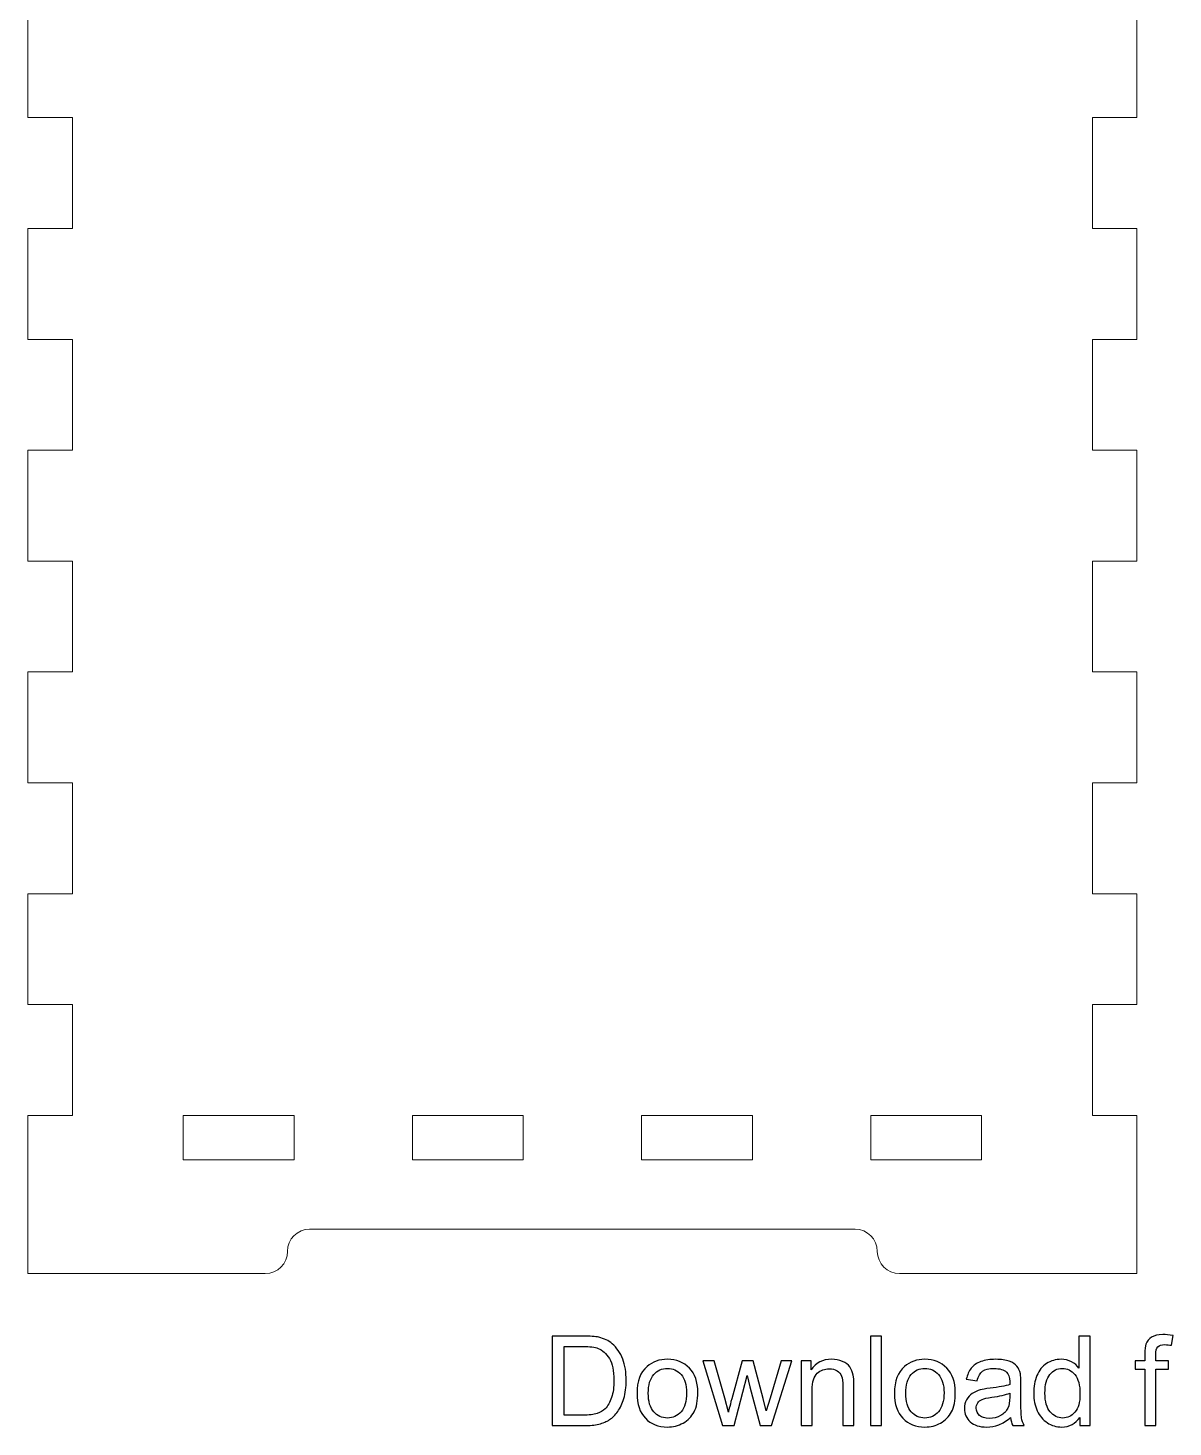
# Model space of a CAD drawing. Header units: millimetres. Extents: x -184 to 140, y -164 to 195.
# Drawn here: x -95.5 to -18.1, y -163.6 to -68.9 of the extents above; entities that cross this region are included whole.
import ezdxf

# ---------------------------------------------------------------- set-up
doc = ezdxf.new("R2010")
doc.units = ezdxf.units.MM
doc.header["$MEASUREMENT"] = 0
doc.layers.add('Layer 1', color=7, linetype='Continuous')

msp = doc.modelspace()

# ---------------------------------------------------------------- linework, layer by layer
at = {"layer": 'Layer 1', "color": 250, "lineweight": 15}
for points, knots in [([(-80.5192, 146.8283), (-80.5192, 146.8283), (-35.5196, 146.8283), (-35.5196, 146.8283), (-35.5196, 146.8283), (-27.2582, 146.8283), (-20.5195, 140.0899), (-20.5195, 131.8286), (-20.5195, 131.8286), (-20.5195, 131.8286), (-20.5195, 0.0249), (-20.5195, 0.0249), (-20.5195, 0.0249), (-20.5195, 0.0249), (-23.5195, 0.0249), (-23.5195, 0.0249), (-23.5195, 0.0249), (-23.5195, 0.0249), (-23.5195, -7.4759), (-23.5195, -7.4759), (-23.5195, -7.4759), (-23.5195, -7.4759), (-20.5195, -7.4759), (-20.5195, -7.4759), (-20.5195, -7.4759), (-20.5195, -7.4759), (-20.5195, -14.9752), (-20.5195, -14.9752), (-20.5195, -14.9752), (-20.5195, -14.9752), (-23.5195, -14.9752), (-23.5195, -14.9752), (-23.5195, -14.9752), (-23.5195, -14.9752), (-23.5195, -22.476), (-23.5195, -22.476), (-23.5195, -22.476), (-23.5195, -22.476), (-20.5195, -22.476), (-20.5195, -22.476), (-20.5195, -22.476), (-20.5195, -22.476), (-20.5195, -29.975), (-20.5195, -29.975), (-20.5195, -29.975), (-20.5195, -29.975), (-23.5195, -29.975), (-23.5195, -29.975), (-23.5195, -29.975), (-23.5195, -29.975), (-23.5195, -37.4757), (-23.5195, -37.4757), (-23.5195, -37.4757), (-23.5195, -37.4757), (-20.5195, -37.4757), (-20.5195, -37.4757), (-20.5195, -37.4757), (-20.5195, -37.4757), (-20.5195, -44.9765), (-20.5195, -44.9765), (-20.5195, -44.9765), (-20.5195, -44.9765), (-23.5195, -44.9765), (-23.5195, -44.9765), (-23.5195, -44.9765), (-23.5195, -44.9765), (-23.5195, -52.4758), (-23.5195, -52.4758), (-23.5195, -52.4758), (-23.5195, -52.4758), (-20.5195, -52.4758), (-20.5195, -52.4758), (-20.5195, -52.4758), (-20.5195, -52.4758), (-20.5195, -59.9763), (-20.5195, -59.9763), (-20.5195, -59.9763), (-20.5195, -59.9763), (-23.5195, -59.9763), (-23.5195, -59.9763), (-23.5195, -59.9763), (-23.5195, -59.9763), (-23.5195, -67.4756), (-23.5195, -67.4756), (-23.5195, -67.4756), (-23.5195, -67.4756), (-20.5195, -67.4756), (-20.5195, -67.4756), (-20.5195, -67.4756), (-20.5195, -67.4756), (-20.5195, -74.9764), (-20.5195, -74.9764), (-20.5195, -74.9764), (-20.5195, -74.9764), (-23.5195, -74.9764), (-23.5195, -74.9764), (-23.5195, -74.9764), (-23.5195, -74.9764), (-23.5195, -82.4757), (-23.5195, -82.4757), (-23.5195, -82.4757), (-23.5195, -82.4757), (-20.5195, -82.4757), (-20.5195, -82.4757), (-20.5195, -82.4757), (-20.5195, -82.4757), (-20.5195, -89.9761), (-20.5195, -89.9761), (-20.5195, -89.9761), (-20.5195, -89.9761), (-23.5195, -89.9761), (-23.5195, -89.9761), (-23.5195, -89.9761), (-23.5195, -89.9761), (-23.5195, -97.4755), (-23.5195, -97.4755), (-23.5195, -97.4755), (-23.5195, -97.4755), (-20.5195, -97.4755), (-20.5195, -97.4755), (-20.5195, -97.4755), (-20.5195, -97.4755), (-20.5195, -104.9762), (-20.5195, -104.9762), (-20.5195, -104.9762), (-20.5195, -104.9762), (-23.5195, -104.9762), (-23.5195, -104.9762), (-23.5195, -104.9762), (-23.5195, -104.9762), (-23.5195, -112.4756), (-23.5195, -112.4756), (-23.5195, -112.4756), (-23.5195, -112.4756), (-20.5195, -112.4756), (-20.5195, -112.4756), (-20.5195, -112.4756), (-20.5195, -112.4756), (-20.5195, -119.9764), (-20.5195, -119.9764), (-20.5195, -119.9764), (-20.5195, -119.9764), (-23.5195, -119.9764), (-23.5195, -119.9764), (-23.5195, -119.9764), (-23.5195, -119.9764), (-23.5195, -127.4755), (-23.5195, -127.4755), (-23.5195, -127.4755), (-23.5195, -127.4755), (-20.5195, -127.4755), (-20.5195, -127.4755), (-20.5195, -127.4755), (-20.5195, -127.4755), (-20.5195, -134.9762), (-20.5195, -134.9762), (-20.5195, -134.9762), (-20.5195, -134.9762), (-23.5195, -134.9762), (-23.5195, -134.9762), (-23.5195, -134.9762), (-23.5195, -134.9762), (-23.5195, -142.4755), (-23.5195, -142.4755), (-23.5195, -142.4755), (-23.5195, -142.4755), (-20.5195, -142.4755), (-20.5195, -142.4755), (-20.5195, -142.4755), (-20.5195, -142.4755), (-20.5195, -153.1717), (-20.5195, -153.1717), (-20.5195, -153.1717), (-20.5195, -153.1717), (-36.5723, -153.1717), (-36.5723, -153.1717), (-36.5723, -153.1717), (-37.3992, -153.1717), (-38.073, -152.498), (-38.073, -151.671), (-38.073, -151.671), (-38.073, -150.8456), (-38.7468, -150.1717), (-39.5723, -150.1717), (-39.5723, -150.1717), (-39.5723, -150.1717), (-76.4665, -150.1717), (-76.4665, -150.1717), (-76.4665, -150.1717), (-77.2934, -150.1717), (-77.9672, -150.8456), (-77.9672, -151.671), (-77.9672, -151.671), (-77.9672, -152.498), (-78.641, -153.1717), (-79.4665, -153.1717), (-79.4665, -153.1717), (-79.4665, -153.1717), (-95.5193, -153.1717), (-95.5193, -153.1717), (-95.5193, -153.1717), (-95.5193, -153.1717), (-95.5193, -142.4755), (-95.5193, -142.4755), (-95.5193, -142.4755), (-95.5193, -142.4755), (-92.5193, -142.4755), (-92.5193, -142.4755), (-92.5193, -142.4755), (-92.5193, -142.4755), (-92.5193, -134.9762), (-92.5193, -134.9762), (-92.5193, -134.9762), (-92.5193, -134.9762), (-95.5193, -134.9762), (-95.5193, -134.9762), (-95.5193, -134.9762), (-95.5193, -134.9762), (-95.5193, -127.4755), (-95.5193, -127.4755), (-95.5193, -127.4755), (-95.5193, -127.4755), (-92.5193, -127.4755), (-92.5193, -127.4755), (-92.5193, -127.4755), (-92.5193, -127.4755), (-92.5193, -119.9764), (-92.5193, -119.9764), (-92.5193, -119.9764), (-92.5193, -119.9764), (-95.5193, -119.9764), (-95.5193, -119.9764), (-95.5193, -119.9764), (-95.5193, -119.9764), (-95.5193, -112.4756), (-95.5193, -112.4756), (-95.5193, -112.4756), (-95.5193, -112.4756), (-92.5193, -112.4756), (-92.5193, -112.4756), (-92.5193, -112.4756), (-92.5193, -112.4756), (-92.5193, -104.9762), (-92.5193, -104.9762), (-92.5193, -104.9762), (-92.5193, -104.9762), (-95.5193, -104.9762), (-95.5193, -104.9762), (-95.5193, -104.9762), (-95.5193, -104.9762), (-95.5193, -97.4755), (-95.5193, -97.4755), (-95.5193, -97.4755), (-95.5193, -97.4755), (-92.5193, -97.4755), (-92.5193, -97.4755), (-92.5193, -97.4755), (-92.5193, -97.4755), (-92.5193, -89.9761), (-92.5193, -89.9761), (-92.5193, -89.9761), (-92.5193, -89.9761), (-95.5193, -89.9761), (-95.5193, -89.9761), (-95.5193, -89.9761), (-95.5193, -89.9761), (-95.5193, -82.4757), (-95.5193, -82.4757), (-95.5193, -82.4757), (-95.5193, -82.4757), (-92.5193, -82.4757), (-92.5193, -82.4757), (-92.5193, -82.4757), (-92.5193, -82.4757), (-92.5193, -74.9764), (-92.5193, -74.9764), (-92.5193, -74.9764), (-92.5193, -74.9764), (-95.5193, -74.9764), (-95.5193, -74.9764), (-95.5193, -74.9764), (-95.5193, -74.9764), (-95.5193, -67.4756), (-95.5193, -67.4756), (-95.5193, -67.4756), (-95.5193, -67.4756), (-92.5193, -67.4756), (-92.5193, -67.4756), (-92.5193, -67.4756), (-92.5193, -67.4756), (-92.5193, -59.9763), (-92.5193, -59.9763), (-92.5193, -59.9763), (-92.5193, -59.9763), (-95.5193, -59.9763), (-95.5193, -59.9763), (-95.5193, -59.9763), (-95.5193, -59.9763), (-95.5193, -52.4758), (-95.5193, -52.4758), (-95.5193, -52.4758), (-95.5193, -52.4758), (-92.5193, -52.4758), (-92.5193, -52.4758), (-92.5193, -52.4758), (-92.5193, -52.4758), (-92.5193, -44.9765), (-92.5193, -44.9765), (-92.5193, -44.9765), (-92.5193, -44.9765), (-95.5193, -44.9765), (-95.5193, -44.9765), (-95.5193, -44.9765), (-95.5193, -44.9765), (-95.5193, -37.4757), (-95.5193, -37.4757), (-95.5193, -37.4757), (-95.5193, -37.4757), (-92.5193, -37.4757), (-92.5193, -37.4757), (-92.5193, -37.4757), (-92.5193, -37.4757), (-92.5193, -29.975), (-92.5193, -29.975), (-92.5193, -29.975), (-92.5193, -29.975), (-95.5193, -29.975), (-95.5193, -29.975), (-95.5193, -29.975), (-95.5193, -29.975), (-95.5193, -22.476), (-95.5193, -22.476), (-95.5193, -22.476), (-95.5193, -22.476), (-92.5193, -22.476), (-92.5193, -22.476), (-92.5193, -22.476), (-92.5193, -22.476), (-92.5193, -14.9752), (-92.5193, -14.9752), (-92.5193, -14.9752), (-92.5193, -14.9752), (-95.5193, -14.9752), (-95.5193, -14.9752), (-95.5193, -14.9752), (-95.5193, -14.9752), (-95.5193, -7.4759), (-95.5193, -7.4759), (-95.5193, -7.4759), (-95.5193, -7.4759), (-92.5193, -7.4759), (-92.5193, -7.4759), (-92.5193, -7.4759), (-92.5193, -7.4759), (-92.5193, 0.0249), (-92.5193, 0.0249), (-92.5193, 0.0249), (-92.5193, 0.0249), (-95.5193, 0.0249), (-95.5193, 0.0249), (-95.5193, 0.0249), (-95.5193, 0.0249), (-95.5193, 131.8286), (-95.5193, 131.8286), (-95.5193, 131.8286), (-95.5193, 140.0899), (-88.7805, 146.8283), (-80.5192, 146.8283)], [0, 0, 0, 0, 0.0107527, 0.0107527, 0.0107527, 0.0107527, 0.0215054, 0.0215054, 0.0215054, 0.0215054, 0.0322581, 0.0322581, 0.0322581, 0.0322581, 0.0430108, 0.0430108, 0.0430108, 0.0430108, 0.0537634, 0.0537634, 0.0537634, 0.0537634, 0.0645161, 0.0645161, 0.0645161, 0.0645161, 0.0752688, 0.0752688, 0.0752688, 0.0752688, 0.0860215, 0.0860215, 0.0860215, 0.0860215, 0.0967742, 0.0967742, 0.0967742, 0.0967742, 0.1075269, 0.1075269, 0.1075269, 0.1075269, 0.1182796, 0.1182796, 0.1182796, 0.1182796, 0.1290323, 0.1290323, 0.1290323, 0.1290323, 0.1397849, 0.1397849, 0.1397849, 0.1397849, 0.1505376, 0.1505376, 0.1505376, 0.1505376, 0.1612903, 0.1612903, 0.1612903, 0.1612903, 0.172043, 0.172043, 0.172043, 0.172043, 0.1827957, 0.1827957, 0.1827957, 0.1827957, 0.1935484, 0.1935484, 0.1935484, 0.1935484, 0.2043011, 0.2043011, 0.2043011, 0.2043011, 0.2150538, 0.2150538, 0.2150538, 0.2150538, 0.2258065, 0.2258065, 0.2258065, 0.2258065, 0.2365591, 0.2365591, 0.2365591, 0.2365591, 0.2473118, 0.2473118, 0.2473118, 0.2473118, 0.2580645, 0.2580645, 0.2580645, 0.2580645, 0.2688172, 0.2688172, 0.2688172, 0.2688172, 0.2795699, 0.2795699, 0.2795699, 0.2795699, 0.2903226, 0.2903226, 0.2903226, 0.2903226, 0.3010753, 0.3010753, 0.3010753, 0.3010753, 0.311828, 0.311828, 0.311828, 0.311828, 0.3225806, 0.3225806, 0.3225806, 0.3225806, 0.3333333, 0.3333333, 0.3333333, 0.3333333, 0.344086, 0.344086, 0.344086, 0.344086, 0.3548387, 0.3548387, 0.3548387, 0.3548387, 0.3655914, 0.3655914, 0.3655914, 0.3655914, 0.3763441, 0.3763441, 0.3763441, 0.3763441, 0.3870968, 0.3870968, 0.3870968, 0.3870968, 0.3978495, 0.3978495, 0.3978495, 0.3978495, 0.4086022, 0.4086022, 0.4086022, 0.4086022, 0.4193548, 0.4193548, 0.4193548, 0.4193548, 0.4301075, 0.4301075, 0.4301075, 0.4301075, 0.4408602, 0.4408602, 0.4408602, 0.4408602, 0.4516129, 0.4516129, 0.4516129, 0.4516129, 0.4623656, 0.4623656, 0.4623656, 0.4623656, 0.4731183, 0.4731183, 0.4731183, 0.4731183, 0.483871, 0.483871, 0.483871, 0.483871, 0.4946237, 0.4946237, 0.4946237, 0.4946237, 0.5053763, 0.5053763, 0.5053763, 0.5053763, 0.516129, 0.516129, 0.516129, 0.516129, 0.5268817, 0.5268817, 0.5268817, 0.5268817, 0.5376344, 0.5376344, 0.5376344, 0.5376344, 0.5483871, 0.5483871, 0.5483871, 0.5483871, 0.5591398, 0.5591398, 0.5591398, 0.5591398, 0.5698925, 0.5698925, 0.5698925, 0.5698925, 0.5806452, 0.5806452, 0.5806452, 0.5806452, 0.5913978, 0.5913978, 0.5913978, 0.5913978, 0.6021505, 0.6021505, 0.6021505, 0.6021505, 0.6129032, 0.6129032, 0.6129032, 0.6129032, 0.6236559, 0.6236559, 0.6236559, 0.6236559, 0.6344086, 0.6344086, 0.6344086, 0.6344086, 0.6451613, 0.6451613, 0.6451613, 0.6451613, 0.655914, 0.655914, 0.655914, 0.655914, 0.6666667, 0.6666667, 0.6666667, 0.6666667, 0.6774194, 0.6774194, 0.6774194, 0.6774194, 0.688172, 0.688172, 0.688172, 0.688172, 0.6989247, 0.6989247, 0.6989247, 0.6989247, 0.7096774, 0.7096774, 0.7096774, 0.7096774, 0.7204301, 0.7204301, 0.7204301, 0.7204301, 0.7311828, 0.7311828, 0.7311828, 0.7311828, 0.7419355, 0.7419355, 0.7419355, 0.7419355, 0.7526882, 0.7526882, 0.7526882, 0.7526882, 0.7634409, 0.7634409, 0.7634409, 0.7634409, 0.7741935, 0.7741935, 0.7741935, 0.7741935, 0.7849462, 0.7849462, 0.7849462, 0.7849462, 0.7956989, 0.7956989, 0.7956989, 0.7956989, 0.8064516, 0.8064516, 0.8064516, 0.8064516, 0.8172043, 0.8172043, 0.8172043, 0.8172043, 0.827957, 0.827957, 0.827957, 0.827957, 0.8387097, 0.8387097, 0.8387097, 0.8387097, 0.8494624, 0.8494624, 0.8494624, 0.8494624, 0.8602151, 0.8602151, 0.8602151, 0.8602151, 0.8709677, 0.8709677, 0.8709677, 0.8709677, 0.8817204, 0.8817204, 0.8817204, 0.8817204, 0.8924731, 0.8924731, 0.8924731, 0.8924731, 0.9032258, 0.9032258, 0.9032258, 0.9032258, 0.9139785, 0.9139785, 0.9139785, 0.9139785, 0.9247312, 0.9247312, 0.9247312, 0.9247312, 0.9354839, 0.9354839, 0.9354839, 0.9354839, 0.9462366, 0.9462366, 0.9462366, 0.9462366, 0.9569892, 0.9569892, 0.9569892, 0.9569892, 0.9677419, 0.9677419, 0.9677419, 0.9677419, 0.9784946, 0.9784946, 0.9784946, 0.9784946, 1, 1, 1, 1]), ([(-77.5192, -145.4755), (-77.5192, -145.4755), (-77.5192, -142.4755), (-77.5192, -142.4755), (-77.5192, -142.4755), (-77.5192, -142.4755), (-85.0199, -142.4755), (-85.0199, -142.4755), (-85.0199, -142.4755), (-85.0199, -142.4755), (-85.0199, -145.4755), (-85.0199, -145.4755), (-85.0199, -145.4755), (-85.0199, -145.4755), (-77.5192, -145.4755), (-77.5192, -145.4755)], [0, 0, 0, 0, 0.2, 0.2, 0.2, 0.2, 0.4, 0.4, 0.4, 0.4, 0.6, 0.6, 0.6, 0.6, 1, 1, 1, 1]), ([(-85.0199, -145.4755), (-85.0199, -145.4755), (-77.5191, -145.4755), (-77.5191, -145.4755), (-77.5191, -145.4755), (-77.5191, -145.4755), (-77.5191, -142.4755), (-77.5191, -142.4755), (-77.5191, -142.4755), (-77.5191, -142.4755), (-85.0199, -142.4755), (-85.0199, -142.4755), (-85.0199, -142.4755), (-85.0199, -142.4755), (-85.0199, -145.4755), (-85.0199, -145.4755)], [0, 0, 0, 0, 0.2, 0.2, 0.2, 0.2, 0.4, 0.4, 0.4, 0.4, 0.6, 0.6, 0.6, 0.6, 1, 1, 1, 1]), ([(-62.0192, -145.4755), (-62.0192, -145.4755), (-62.0192, -142.4755), (-62.0192, -142.4755), (-62.0192, -142.4755), (-62.0192, -142.4755), (-69.5199, -142.4755), (-69.5199, -142.4755), (-69.5199, -142.4755), (-69.5199, -142.4755), (-69.5199, -145.4755), (-69.5199, -145.4755), (-69.5199, -145.4755), (-69.5199, -145.4755), (-62.0192, -145.4755), (-62.0192, -145.4755)], [0, 0, 0, 0, 0.2, 0.2, 0.2, 0.2, 0.4, 0.4, 0.4, 0.4, 0.6, 0.6, 0.6, 0.6, 1, 1, 1, 1]), ([(-69.5199, -145.4755), (-69.5199, -145.4755), (-62.0191, -145.4755), (-62.0191, -145.4755), (-62.0191, -145.4755), (-62.0191, -145.4755), (-62.0191, -142.4755), (-62.0191, -142.4755), (-62.0191, -142.4755), (-62.0191, -142.4755), (-69.5199, -142.4755), (-69.5199, -142.4755), (-69.5199, -142.4755), (-69.5199, -142.4755), (-69.5199, -145.4755), (-69.5199, -145.4755)], [0, 0, 0, 0, 0.2, 0.2, 0.2, 0.2, 0.4, 0.4, 0.4, 0.4, 0.6, 0.6, 0.6, 0.6, 1, 1, 1, 1]), ([(-46.5188, -145.4755), (-46.5188, -145.4755), (-46.5188, -142.4755), (-46.5188, -142.4755), (-46.5188, -142.4755), (-46.5188, -142.4755), (-54.0196, -142.4755), (-54.0196, -142.4755), (-54.0196, -142.4755), (-54.0196, -142.4755), (-54.0196, -145.4755), (-54.0196, -145.4755), (-54.0196, -145.4755), (-54.0196, -145.4755), (-46.5188, -145.4755), (-46.5188, -145.4755)], [0, 0, 0, 0, 0.2, 0.2, 0.2, 0.2, 0.4, 0.4, 0.4, 0.4, 0.6, 0.6, 0.6, 0.6, 1, 1, 1, 1]), ([(-54.0196, -145.4755), (-54.0196, -145.4755), (-46.5188, -145.4755), (-46.5188, -145.4755), (-46.5188, -145.4755), (-46.5188, -145.4755), (-46.5188, -142.4755), (-46.5188, -142.4755), (-46.5188, -142.4755), (-46.5188, -142.4755), (-54.0196, -142.4755), (-54.0196, -142.4755), (-54.0196, -142.4755), (-54.0196, -142.4755), (-54.0196, -145.4755), (-54.0196, -145.4755)], [0, 0, 0, 0, 0.2, 0.2, 0.2, 0.2, 0.4, 0.4, 0.4, 0.4, 0.6, 0.6, 0.6, 0.6, 1, 1, 1, 1]), ([(-31.0202, -145.4755), (-31.0202, -145.4755), (-31.0202, -142.4755), (-31.0202, -142.4755), (-31.0202, -142.4755), (-31.0202, -142.4755), (-38.5196, -142.4755), (-38.5196, -142.4755), (-38.5196, -142.4755), (-38.5196, -142.4755), (-38.5196, -145.4755), (-38.5196, -145.4755), (-38.5196, -145.4755), (-38.5196, -145.4755), (-31.0202, -145.4755), (-31.0202, -145.4755)], [0, 0, 0, 0, 0.2, 0.2, 0.2, 0.2, 0.4, 0.4, 0.4, 0.4, 0.6, 0.6, 0.6, 0.6, 1, 1, 1, 1]), ([(-38.5196, -145.4755), (-38.5196, -145.4755), (-31.0203, -145.4755), (-31.0203, -145.4755), (-31.0203, -145.4755), (-31.0203, -145.4755), (-31.0203, -142.4755), (-31.0203, -142.4755), (-31.0203, -142.4755), (-31.0203, -142.4755), (-38.5196, -142.4755), (-38.5196, -142.4755), (-38.5196, -142.4755), (-38.5196, -142.4755), (-38.5196, -145.4755), (-38.5196, -145.4755)], [0, 0, 0, 0, 0.2, 0.2, 0.2, 0.2, 0.4, 0.4, 0.4, 0.4, 0.6, 0.6, 0.6, 0.6, 1, 1, 1, 1])]:
    msp.add_open_spline(points, degree=3, knots=knots, dxfattribs=at)
at = {"layer": 'Layer 1', "color": 7}
for points, knots in [([(-60.0669, -163.4598), (-60.0669, -163.4598), (-60.0669, -157.3976), (-60.0669, -157.3976), (-60.0669, -157.3976), (-60.0669, -157.3976), (-57.9784, -157.3976), (-57.9784, -157.3976), (-57.9784, -157.3976), (-57.5071, -157.3976), (-57.1473, -157.4259), (-56.8989, -157.4837), (-56.8989, -157.4837), (-56.5518, -157.5642), (-56.2554, -157.7095), (-56.0099, -157.9183), (-56.0099, -157.9183), (-55.6896, -158.1893), (-55.4511, -158.5336), (-55.2931, -158.9541), (-55.2931, -158.9541), (-55.1336, -159.3746), (-55.0546, -159.8558), (-55.0546, -160.3963), (-55.0546, -160.3963), (-55.0546, -160.8563), (-55.1082, -161.2641), (-55.2154, -161.6197), (-55.2154, -161.6197), (-55.3227, -161.9753), (-55.461, -162.2702), (-55.6289, -162.5031), (-55.6289, -162.5031), (-55.7982, -162.7359), (-55.9817, -162.9193), (-56.1821, -163.052), (-56.1821, -163.052), (-56.381, -163.186), (-56.6223, -163.2876), (-56.9046, -163.3568), (-56.9046, -163.3568), (-57.1882, -163.4259), (-57.5127, -163.4598), (-57.8796, -163.4598), (-57.8796, -163.4598), (-57.8796, -163.4598), (-60.0669, -163.4598), (-60.0669, -163.4598)], [0, 0, 0, 0, 0.0769231, 0.0769231, 0.0769231, 0.0769231, 0.1538462, 0.1538462, 0.1538462, 0.1538462, 0.2307692, 0.2307692, 0.2307692, 0.2307692, 0.3076923, 0.3076923, 0.3076923, 0.3076923, 0.3846154, 0.3846154, 0.3846154, 0.3846154, 0.4615385, 0.4615385, 0.4615385, 0.4615385, 0.5384615, 0.5384615, 0.5384615, 0.5384615, 0.6153846, 0.6153846, 0.6153846, 0.6153846, 0.6923077, 0.6923077, 0.6923077, 0.6923077, 0.7692308, 0.7692308, 0.7692308, 0.7692308, 0.8461538, 0.8461538, 0.8461538, 0.8461538, 1, 1, 1, 1]), ([(-38.5303, -163.4598), (-38.5303, -163.4598), (-38.5303, -157.3976), (-38.5303, -157.3976), (-38.5303, -157.3976), (-38.5303, -157.3976), (-37.7853, -157.3976), (-37.7853, -157.3976), (-37.7853, -157.3976), (-37.7853, -157.3976), (-37.7853, -163.4598), (-37.7853, -163.4598), (-37.7853, -163.4598), (-37.7853, -163.4598), (-38.5303, -163.4598), (-38.5303, -163.4598)], [0, 0, 0, 0, 0.2, 0.2, 0.2, 0.2, 0.4, 0.4, 0.4, 0.4, 0.6, 0.6, 0.6, 0.6, 1, 1, 1, 1]), ([(-24.3783, -163.4598), (-24.3783, -163.4598), (-24.3783, -162.9024), (-24.3783, -162.9024), (-24.3783, -162.9024), (-24.6562, -163.3356), (-25.0655, -163.5529), (-25.6059, -163.5529), (-25.6059, -163.5529), (-25.9559, -163.5529), (-26.2776, -163.457), (-26.5697, -163.2637), (-26.5697, -163.2637), (-26.8632, -163.0717), (-27.0904, -162.8022), (-27.2527, -162.4579), (-27.2527, -162.4579), (-27.4136, -162.1122), (-27.494, -161.7157), (-27.494, -161.2669), (-27.494, -161.2669), (-27.494, -160.8295), (-27.4206, -160.433), (-27.2753, -160.0759), (-27.2753, -160.0759), (-27.1285, -159.7203), (-26.9098, -159.4466), (-26.6177, -159.2575), (-26.6177, -159.2575), (-26.327, -159.067), (-25.9996, -158.9724), (-25.6398, -158.9724), (-25.6398, -158.9724), (-25.3745, -158.9724), (-25.1388, -159.0289), (-24.9328, -159.1404), (-24.9328, -159.1404), (-24.7268, -159.2519), (-24.5589, -159.3986), (-24.4291, -159.5778), (-24.4291, -159.5778), (-24.4291, -159.5778), (-24.4291, -157.3976), (-24.4291, -157.3976), (-24.4291, -157.3976), (-24.4291, -157.3976), (-23.684, -157.3976), (-23.684, -157.3976), (-23.684, -157.3976), (-23.684, -157.3976), (-23.684, -163.4598), (-23.684, -163.4598), (-23.684, -163.4598), (-23.684, -163.4598), (-24.3783, -163.4598), (-24.3783, -163.4598)], [0, 0, 0, 0, 0.0666667, 0.0666667, 0.0666667, 0.0666667, 0.1333333, 0.1333333, 0.1333333, 0.1333333, 0.2, 0.2, 0.2, 0.2, 0.2666667, 0.2666667, 0.2666667, 0.2666667, 0.3333333, 0.3333333, 0.3333333, 0.3333333, 0.4, 0.4, 0.4, 0.4, 0.4666667, 0.4666667, 0.4666667, 0.4666667, 0.5333333, 0.5333333, 0.5333333, 0.5333333, 0.6, 0.6, 0.6, 0.6, 0.6666667, 0.6666667, 0.6666667, 0.6666667, 0.7333333, 0.7333333, 0.7333333, 0.7333333, 0.8, 0.8, 0.8, 0.8, 0.8666667, 0.8666667, 0.8666667, 0.8666667, 1, 1, 1, 1]), ([(-19.9756, -163.4598), (-19.9756, -163.4598), (-19.9756, -159.6413), (-19.9756, -159.6413), (-19.9756, -159.6413), (-19.9756, -159.6413), (-20.636, -159.6413), (-20.636, -159.6413), (-20.636, -159.6413), (-20.636, -159.6413), (-20.636, -159.0656), (-20.636, -159.0656), (-20.636, -159.0656), (-20.636, -159.0656), (-19.9756, -159.0656), (-19.9756, -159.0656), (-19.9756, -159.0656), (-19.9756, -159.0656), (-19.9756, -158.5999), (-19.9756, -158.5999), (-19.9756, -158.5999), (-19.9756, -158.305), (-19.9502, -158.0863), (-19.898, -157.9437), (-19.898, -157.9437), (-19.826, -157.7518), (-19.7018, -157.5952), (-19.5212, -157.4753), (-19.5212, -157.4753), (-19.342, -157.3553), (-19.0894, -157.296), (-18.7649, -157.296), (-18.7649, -157.296), (-18.5546, -157.296), (-18.3232, -157.3214), (-18.0692, -157.3708), (-18.0692, -157.3708), (-18.0692, -157.3708), (-18.1807, -158.0228), (-18.1807, -158.0228), (-18.1807, -158.0228), (-18.3359, -157.996), (-18.4812, -157.9818), (-18.6195, -157.9818), (-18.6195, -157.9818), (-18.8453, -157.9818), (-19.0047, -158.0298), (-19.0993, -158.1258), (-19.0993, -158.1258), (-19.1924, -158.2217), (-19.239, -158.4009), (-19.239, -158.6634), (-19.239, -158.6634), (-19.239, -158.6634), (-19.239, -159.0656), (-19.239, -159.0656), (-19.239, -159.0656), (-19.239, -159.0656), (-18.3839, -159.0656), (-18.3839, -159.0656), (-18.3839, -159.0656), (-18.3839, -159.0656), (-18.3839, -159.6413), (-18.3839, -159.6413), (-18.3839, -159.6413), (-18.3839, -159.6413), (-19.2305, -159.6413), (-19.2305, -159.6413), (-19.2305, -159.6413), (-19.2305, -159.6413), (-19.2305, -163.4598), (-19.2305, -163.4598), (-19.2305, -163.4598), (-19.2305, -163.4598), (-19.9756, -163.4598), (-19.9756, -163.4598)], [0, 0, 0, 0, 0.05, 0.05, 0.05, 0.05, 0.1, 0.1, 0.1, 0.1, 0.15, 0.15, 0.15, 0.15, 0.2, 0.2, 0.2, 0.2, 0.25, 0.25, 0.25, 0.25, 0.3, 0.3, 0.3, 0.3, 0.35, 0.35, 0.35, 0.35, 0.4, 0.4, 0.4, 0.4, 0.45, 0.45, 0.45, 0.45, 0.5, 0.5, 0.5, 0.5, 0.55, 0.55, 0.55, 0.55, 0.6, 0.6, 0.6, 0.6, 0.65, 0.65, 0.65, 0.65, 0.7, 0.7, 0.7, 0.7, 0.75, 0.75, 0.75, 0.75, 0.8, 0.8, 0.8, 0.8, 0.85, 0.85, 0.85, 0.85, 0.9, 0.9, 0.9, 0.9, 1, 1, 1, 1]), ([(-59.2625, -162.7486), (-59.2625, -162.7486), (-57.9699, -162.7486), (-57.9699, -162.7486), (-57.9699, -162.7486), (-57.5706, -162.7486), (-57.2573, -162.7119), (-57.0301, -162.6371), (-57.0301, -162.6371), (-56.803, -162.5623), (-56.6223, -162.4579), (-56.4869, -162.3224), (-56.4869, -162.3224), (-56.2978, -162.1319), (-56.1496, -161.8751), (-56.0438, -161.5534), (-56.0438, -161.5534), (-55.9379, -161.2316), (-55.8843, -160.8422), (-55.8843, -160.3836), (-55.8843, -160.3836), (-55.8843, -159.7486), (-55.9887, -159.2603), (-56.1962, -158.9188), (-56.1962, -158.9188), (-56.4036, -158.5773), (-56.6562, -158.3487), (-56.9539, -158.233), (-56.9539, -158.233), (-57.1684, -158.1498), (-57.5142, -158.1088), (-57.9911, -158.1088), (-57.9911, -158.1088), (-57.9911, -158.1088), (-59.2625, -158.1088), (-59.2625, -158.1088), (-59.2625, -158.1088), (-59.2625, -158.1088), (-59.2625, -162.7486), (-59.2625, -162.7486)], [0, 0, 0, 0, 0.0909091, 0.0909091, 0.0909091, 0.0909091, 0.1818182, 0.1818182, 0.1818182, 0.1818182, 0.2727273, 0.2727273, 0.2727273, 0.2727273, 0.3636364, 0.3636364, 0.3636364, 0.3636364, 0.4545455, 0.4545455, 0.4545455, 0.4545455, 0.5454545, 0.5454545, 0.5454545, 0.5454545, 0.6363636, 0.6363636, 0.6363636, 0.6363636, 0.7272727, 0.7272727, 0.7272727, 0.7272727, 0.8181818, 0.8181818, 0.8181818, 0.8181818, 1, 1, 1, 1]), ([(-54.325, -161.2627), (-54.325, -160.4513), (-54.0992, -159.8502), (-53.6463, -159.4593), (-53.6463, -159.4593), (-53.2695, -159.1347), (-52.808, -158.9724), (-52.2648, -158.9724), (-52.2648, -158.9724), (-51.6622, -158.9724), (-51.1683, -159.17), (-50.7845, -159.5651), (-50.7845, -159.5651), (-50.4021, -159.9588), (-50.2102, -160.5049), (-50.2102, -161.2006), (-50.2102, -161.2006), (-50.2102, -161.765), (-50.2948, -162.2081), (-50.4642, -162.5313), (-50.4642, -162.5313), (-50.6335, -162.8544), (-50.8805, -163.1056), (-51.205, -163.2848), (-51.205, -163.2848), (-51.5282, -163.464), (-51.8824, -163.5529), (-52.2648, -163.5529), (-52.2648, -163.5529), (-52.88, -163.5529), (-53.3767, -163.3568), (-53.7563, -162.9631), (-53.7563, -162.9631), (-54.1359, -162.5694), (-54.325, -162.0021), (-54.325, -161.2627)], [0, 0, 0, 0, 0.1, 0.1, 0.1, 0.1, 0.2, 0.2, 0.2, 0.2, 0.3, 0.3, 0.3, 0.3, 0.4, 0.4, 0.4, 0.4, 0.5, 0.5, 0.5, 0.5, 0.6, 0.6, 0.6, 0.6, 0.7, 0.7, 0.7, 0.7, 0.8, 0.8, 0.8, 0.8, 1, 1, 1, 1]), ([(-43.2223, -163.4598), (-43.2223, -163.4598), (-43.2223, -159.0656), (-43.2223, -159.0656), (-43.2223, -159.0656), (-43.2223, -159.0656), (-42.5534, -159.0656), (-42.5534, -159.0656), (-42.5534, -159.0656), (-42.5534, -159.0656), (-42.5534, -159.6893), (-42.5534, -159.6893), (-42.5534, -159.6893), (-42.2317, -159.2109), (-41.766, -158.9724), (-41.1578, -158.9724), (-41.1578, -158.9724), (-40.8925, -158.9724), (-40.6498, -159.0204), (-40.4283, -159.115), (-40.4283, -159.115), (-40.2067, -159.2095), (-40.0402, -159.3351), (-39.9302, -159.4889), (-39.9302, -159.4889), (-39.8201, -159.6427), (-39.7425, -159.8262), (-39.6987, -160.0378), (-39.6987, -160.0378), (-39.6719, -160.1761), (-39.6578, -160.4174), (-39.6578, -160.7617), (-39.6578, -160.7617), (-39.6578, -160.7617), (-39.6578, -163.4598), (-39.6578, -163.4598), (-39.6578, -163.4598), (-39.6578, -163.4598), (-40.4029, -163.4598), (-40.4029, -163.4598), (-40.4029, -163.4598), (-40.4029, -163.4598), (-40.4029, -160.79), (-40.4029, -160.79), (-40.4029, -160.79), (-40.4029, -160.4866), (-40.4311, -160.2594), (-40.489, -160.1098), (-40.489, -160.1098), (-40.5468, -159.9602), (-40.6498, -159.8403), (-40.7966, -159.75), (-40.7966, -159.75), (-40.9433, -159.6611), (-41.1169, -159.6159), (-41.3145, -159.6159), (-41.3145, -159.6159), (-41.6306, -159.6159), (-41.9029, -159.7161), (-42.1329, -159.9179), (-42.1329, -159.9179), (-42.3629, -160.1183), (-42.4772, -160.5007), (-42.4772, -161.0623), (-42.4772, -161.0623), (-42.4772, -161.0623), (-42.4772, -163.4598), (-42.4772, -163.4598), (-42.4772, -163.4598), (-42.4772, -163.4598), (-43.2223, -163.4598), (-43.2223, -163.4598)], [0, 0, 0, 0, 0.0526316, 0.0526316, 0.0526316, 0.0526316, 0.1052632, 0.1052632, 0.1052632, 0.1052632, 0.1578947, 0.1578947, 0.1578947, 0.1578947, 0.2105263, 0.2105263, 0.2105263, 0.2105263, 0.2631579, 0.2631579, 0.2631579, 0.2631579, 0.3157895, 0.3157895, 0.3157895, 0.3157895, 0.3684211, 0.3684211, 0.3684211, 0.3684211, 0.4210526, 0.4210526, 0.4210526, 0.4210526, 0.4736842, 0.4736842, 0.4736842, 0.4736842, 0.5263158, 0.5263158, 0.5263158, 0.5263158, 0.5789474, 0.5789474, 0.5789474, 0.5789474, 0.6315789, 0.6315789, 0.6315789, 0.6315789, 0.6842105, 0.6842105, 0.6842105, 0.6842105, 0.7368421, 0.7368421, 0.7368421, 0.7368421, 0.7894737, 0.7894737, 0.7894737, 0.7894737, 0.8421053, 0.8421053, 0.8421053, 0.8421053, 0.8947368, 0.8947368, 0.8947368, 0.8947368, 1, 1, 1, 1]), ([(-36.9118, -161.2627), (-36.9118, -160.4513), (-36.686, -159.8502), (-36.2331, -159.4593), (-36.2331, -159.4593), (-35.8563, -159.1347), (-35.3948, -158.9724), (-34.8516, -158.9724), (-34.8516, -158.9724), (-34.249, -158.9724), (-33.7551, -159.17), (-33.3713, -159.5651), (-33.3713, -159.5651), (-32.9889, -159.9588), (-32.797, -160.5049), (-32.797, -161.2006), (-32.797, -161.2006), (-32.797, -161.765), (-32.8816, -162.2081), (-33.051, -162.5313), (-33.051, -162.5313), (-33.2203, -162.8544), (-33.4673, -163.1056), (-33.7918, -163.2848), (-33.7918, -163.2848), (-34.115, -163.464), (-34.4692, -163.5529), (-34.8516, -163.5529), (-34.8516, -163.5529), (-35.4668, -163.5529), (-35.9635, -163.3568), (-36.3431, -162.9631), (-36.3431, -162.9631), (-36.7227, -162.5694), (-36.9118, -162.0021), (-36.9118, -161.2627)], [0, 0, 0, 0, 0.1, 0.1, 0.1, 0.1, 0.2, 0.2, 0.2, 0.2, 0.3, 0.3, 0.3, 0.3, 0.4, 0.4, 0.4, 0.4, 0.5, 0.5, 0.5, 0.5, 0.6, 0.6, 0.6, 0.6, 0.7, 0.7, 0.7, 0.7, 0.8, 0.8, 0.8, 0.8, 1, 1, 1, 1]), ([(-29.0533, -162.9095), (-29.3299, -163.1451), (-29.5966, -163.3102), (-29.852, -163.4076), (-29.852, -163.4076), (-30.1074, -163.505), (-30.3811, -163.5529), (-30.6747, -163.5529), (-30.6747, -163.5529), (-31.1573, -163.5529), (-31.5284, -163.4358), (-31.788, -163.2002), (-31.788, -163.2002), (-32.0477, -162.9659), (-32.1775, -162.6653), (-32.1775, -162.2999), (-32.1775, -162.2999), (-32.1775, -162.0854), (-32.1281, -161.8892), (-32.0307, -161.7114), (-32.0307, -161.7114), (-31.932, -161.5336), (-31.8036, -161.3925), (-31.6455, -161.2853), (-31.6455, -161.2853), (-31.4861, -161.178), (-31.3083, -161.0962), (-31.1093, -161.0411), (-31.1093, -161.0411), (-30.9625, -161.003), (-30.741, -160.9664), (-30.4461, -160.9297), (-30.4461, -160.9297), (-29.8449, -160.8591), (-29.4004, -160.773), (-29.1168, -160.6743), (-29.1168, -160.6743), (-29.114, -160.5727), (-29.1126, -160.5077), (-29.1126, -160.4809), (-29.1126, -160.4809), (-29.1126, -160.179), (-29.1831, -159.9659), (-29.3242, -159.8417), (-29.3242, -159.8417), (-29.5147, -159.6738), (-29.7984, -159.5905), (-30.1737, -159.5905), (-30.1737, -159.5905), (-30.5251, -159.5905), (-30.7847, -159.6526), (-30.9512, -159.7754), (-30.9512, -159.7754), (-31.1192, -159.8981), (-31.2419, -160.1155), (-31.3224, -160.4287), (-31.3224, -160.4287), (-31.3224, -160.4287), (-32.0505, -160.3271), (-32.0505, -160.3271), (-32.0505, -160.3271), (-31.9842, -160.0153), (-31.8755, -159.7627), (-31.7231, -159.5708), (-31.7231, -159.5708), (-31.5707, -159.3789), (-31.3506, -159.2321), (-31.0627, -159.1277), (-31.0627, -159.1277), (-30.7763, -159.0247), (-30.4418, -158.9724), (-30.0636, -158.9724), (-30.0636, -158.9724), (-29.6883, -158.9724), (-29.3821, -159.0162), (-29.1464, -159.1051), (-29.1464, -159.1051), (-28.9122, -159.194), (-28.7386, -159.3041), (-28.6285, -159.4381), (-28.6285, -159.4381), (-28.5185, -159.5722), (-28.4409, -159.7415), (-28.3957, -159.9461), (-28.3957, -159.9461), (-28.3717, -160.0731), (-28.359, -160.3017), (-28.359, -160.6305), (-28.359, -160.6305), (-28.359, -160.6305), (-28.359, -161.6183), (-28.359, -161.6183), (-28.359, -161.6183), (-28.359, -162.3083), (-28.3435, -162.7444), (-28.3125, -162.9292), (-28.3125, -162.9292), (-28.2828, -163.1141), (-28.2207, -163.2905), (-28.1304, -163.4598), (-28.1304, -163.4598), (-28.1304, -163.4598), (-28.9094, -163.4598), (-28.9094, -163.4598), (-28.9094, -163.4598), (-28.9841, -163.3032), (-29.0321, -163.1197), (-29.0533, -162.9095)], [0, 0, 0, 0, 0.0357143, 0.0357143, 0.0357143, 0.0357143, 0.0714286, 0.0714286, 0.0714286, 0.0714286, 0.1071429, 0.1071429, 0.1071429, 0.1071429, 0.1428571, 0.1428571, 0.1428571, 0.1428571, 0.1785714, 0.1785714, 0.1785714, 0.1785714, 0.2142857, 0.2142857, 0.2142857, 0.2142857, 0.25, 0.25, 0.25, 0.25, 0.2857143, 0.2857143, 0.2857143, 0.2857143, 0.3214286, 0.3214286, 0.3214286, 0.3214286, 0.3571429, 0.3571429, 0.3571429, 0.3571429, 0.3928571, 0.3928571, 0.3928571, 0.3928571, 0.4285714, 0.4285714, 0.4285714, 0.4285714, 0.4642857, 0.4642857, 0.4642857, 0.4642857, 0.5, 0.5, 0.5, 0.5, 0.5357143, 0.5357143, 0.5357143, 0.5357143, 0.5714286, 0.5714286, 0.5714286, 0.5714286, 0.6071429, 0.6071429, 0.6071429, 0.6071429, 0.6428571, 0.6428571, 0.6428571, 0.6428571, 0.6785714, 0.6785714, 0.6785714, 0.6785714, 0.7142857, 0.7142857, 0.7142857, 0.7142857, 0.75, 0.75, 0.75, 0.75, 0.7857143, 0.7857143, 0.7857143, 0.7857143, 0.8214286, 0.8214286, 0.8214286, 0.8214286, 0.8571429, 0.8571429, 0.8571429, 0.8571429, 0.8928571, 0.8928571, 0.8928571, 0.8928571, 0.9285714, 0.9285714, 0.9285714, 0.9285714, 1, 1, 1, 1]), ([(-53.563, -161.2641), (-53.563, -161.8257), (-53.4402, -162.2462), (-53.1947, -162.5242), (-53.1947, -162.5242), (-52.9477, -162.8036), (-52.6387, -162.9433), (-52.2648, -162.9433), (-52.2648, -162.9433), (-51.8951, -162.9433), (-51.5874, -162.8036), (-51.3405, -162.5228), (-51.3405, -162.5228), (-51.095, -162.242), (-50.9722, -161.8144), (-50.9722, -161.2401), (-50.9722, -161.2401), (-50.9722, -160.6982), (-51.0964, -160.2876), (-51.3433, -160.0096), (-51.3433, -160.0096), (-51.5903, -159.7302), (-51.8979, -159.5905), (-52.2648, -159.5905), (-52.2648, -159.5905), (-52.6387, -159.5905), (-52.9477, -159.7288), (-53.1947, -160.0068), (-53.1947, -160.0068), (-53.4402, -160.2848), (-53.563, -160.7039), (-53.563, -161.2641)], [0, 0, 0, 0, 0.1111111, 0.1111111, 0.1111111, 0.1111111, 0.2222222, 0.2222222, 0.2222222, 0.2222222, 0.3333333, 0.3333333, 0.3333333, 0.3333333, 0.4444444, 0.4444444, 0.4444444, 0.4444444, 0.5555556, 0.5555556, 0.5555556, 0.5555556, 0.6666667, 0.6666667, 0.6666667, 0.6666667, 0.7777778, 0.7777778, 0.7777778, 0.7777778, 1, 1, 1, 1]), ([(-48.5465, -163.4598), (-48.5465, -163.4598), (-49.8743, -159.0656), (-49.8743, -159.0656), (-49.8743, -159.0656), (-49.8743, -159.0656), (-49.0954, -159.0656), (-49.0954, -159.0656), (-49.0954, -159.0656), (-49.0954, -159.0656), (-48.3941, -161.6014), (-48.3941, -161.6014), (-48.3941, -161.6014), (-48.3941, -161.6014), (-48.1457, -162.5454), (-48.1457, -162.5454), (-48.1457, -162.5454), (-48.1358, -162.4988), (-48.0596, -162.1969), (-47.9185, -161.6395), (-47.9185, -161.6395), (-47.9185, -161.6395), (-47.2228, -159.0656), (-47.2228, -159.0656), (-47.2228, -159.0656), (-47.2228, -159.0656), (-46.4594, -159.0656), (-46.4594, -159.0656), (-46.4594, -159.0656), (-46.4594, -159.0656), (-45.7976, -161.6169), (-45.7976, -161.6169), (-45.7976, -161.6169), (-45.7976, -161.6169), (-45.5817, -162.4537), (-45.5817, -162.4537), (-45.5817, -162.4537), (-45.5817, -162.4537), (-45.3291, -161.6056), (-45.3291, -161.6056), (-45.3291, -161.6056), (-45.3291, -161.6056), (-44.5699, -159.0656), (-44.5699, -159.0656), (-44.5699, -159.0656), (-44.5699, -159.0656), (-43.846, -159.0656), (-43.846, -159.0656), (-43.846, -159.0656), (-43.846, -159.0656), (-45.2247, -163.4598), (-45.2247, -163.4598), (-45.2247, -163.4598), (-45.2247, -163.4598), (-45.9952, -163.4598), (-45.9952, -163.4598), (-45.9952, -163.4598), (-45.9952, -163.4598), (-46.6923, -160.8309), (-46.6923, -160.8309), (-46.6923, -160.8309), (-46.6923, -160.8309), (-46.8687, -160.0788), (-46.8687, -160.0788), (-46.8687, -160.0788), (-46.8687, -160.0788), (-47.7577, -163.4598), (-47.7577, -163.4598), (-47.7577, -163.4598), (-47.7577, -163.4598), (-48.5465, -163.4598), (-48.5465, -163.4598)], [0, 0, 0, 0, 0.0526316, 0.0526316, 0.0526316, 0.0526316, 0.1052632, 0.1052632, 0.1052632, 0.1052632, 0.1578947, 0.1578947, 0.1578947, 0.1578947, 0.2105263, 0.2105263, 0.2105263, 0.2105263, 0.2631579, 0.2631579, 0.2631579, 0.2631579, 0.3157895, 0.3157895, 0.3157895, 0.3157895, 0.3684211, 0.3684211, 0.3684211, 0.3684211, 0.4210526, 0.4210526, 0.4210526, 0.4210526, 0.4736842, 0.4736842, 0.4736842, 0.4736842, 0.5263158, 0.5263158, 0.5263158, 0.5263158, 0.5789474, 0.5789474, 0.5789474, 0.5789474, 0.6315789, 0.6315789, 0.6315789, 0.6315789, 0.6842105, 0.6842105, 0.6842105, 0.6842105, 0.7368421, 0.7368421, 0.7368421, 0.7368421, 0.7894737, 0.7894737, 0.7894737, 0.7894737, 0.8421053, 0.8421053, 0.8421053, 0.8421053, 0.8947368, 0.8947368, 0.8947368, 0.8947368, 1, 1, 1, 1]), ([(-36.1498, -161.2641), (-36.1498, -161.8257), (-36.027, -162.2462), (-35.7815, -162.5242), (-35.7815, -162.5242), (-35.5345, -162.8036), (-35.2255, -162.9433), (-34.8516, -162.9433), (-34.8516, -162.9433), (-34.4819, -162.9433), (-34.1742, -162.8036), (-33.9273, -162.5228), (-33.9273, -162.5228), (-33.6818, -162.242), (-33.559, -161.8144), (-33.559, -161.2401), (-33.559, -161.2401), (-33.559, -160.6982), (-33.6832, -160.2876), (-33.9301, -160.0096), (-33.9301, -160.0096), (-34.1771, -159.7302), (-34.4847, -159.5905), (-34.8516, -159.5905), (-34.8516, -159.5905), (-35.2255, -159.5905), (-35.5345, -159.7288), (-35.7815, -160.0068), (-35.7815, -160.0068), (-36.027, -160.2848), (-36.1498, -160.7039), (-36.1498, -161.2641)], [0, 0, 0, 0, 0.1111111, 0.1111111, 0.1111111, 0.1111111, 0.2222222, 0.2222222, 0.2222222, 0.2222222, 0.3333333, 0.3333333, 0.3333333, 0.3333333, 0.4444444, 0.4444444, 0.4444444, 0.4444444, 0.5555556, 0.5555556, 0.5555556, 0.5555556, 0.6666667, 0.6666667, 0.6666667, 0.6666667, 0.7777778, 0.7777778, 0.7777778, 0.7777778, 1, 1, 1, 1]), ([(-26.732, -161.2683), (-26.732, -161.83), (-26.6135, -162.2491), (-26.375, -162.5271), (-26.375, -162.5271), (-26.1379, -162.805), (-25.8571, -162.9433), (-25.534, -162.9433), (-25.534, -162.9433), (-25.208, -162.9433), (-24.9314, -162.8107), (-24.7028, -162.5454), (-24.7028, -162.5454), (-24.4756, -162.2801), (-24.3613, -161.8751), (-24.3613, -161.3304), (-24.3613, -161.3304), (-24.3613, -160.7321), (-24.477, -160.2918), (-24.7099, -160.011), (-24.7099, -160.011), (-24.9413, -159.7302), (-25.2277, -159.5905), (-25.5678, -159.5905), (-25.5678, -159.5905), (-25.8994, -159.5905), (-26.176, -159.7246), (-26.399, -159.9941), (-26.399, -159.9941), (-26.6205, -160.2636), (-26.732, -160.6884), (-26.732, -161.2683)], [0, 0, 0, 0, 0.1111111, 0.1111111, 0.1111111, 0.1111111, 0.2222222, 0.2222222, 0.2222222, 0.2222222, 0.3333333, 0.3333333, 0.3333333, 0.3333333, 0.4444444, 0.4444444, 0.4444444, 0.4444444, 0.5555556, 0.5555556, 0.5555556, 0.5555556, 0.6666667, 0.6666667, 0.6666667, 0.6666667, 0.7777778, 0.7777778, 0.7777778, 0.7777778, 1, 1, 1, 1]), ([(-29.1126, -161.2585), (-29.3835, -161.3685), (-29.7899, -161.4617), (-30.3318, -161.5379), (-30.3318, -161.5379), (-30.6394, -161.5816), (-30.8567, -161.631), (-30.9837, -161.686), (-30.9837, -161.686), (-31.1107, -161.7411), (-31.2081, -161.8215), (-31.2772, -161.9259), (-31.2772, -161.9259), (-31.3464, -162.0317), (-31.3816, -162.1489), (-31.3816, -162.2787), (-31.3816, -162.2787), (-31.3816, -162.4748), (-31.3068, -162.6399), (-31.1559, -162.7712), (-31.1559, -162.7712), (-31.0049, -162.9024), (-30.7847, -162.9687), (-30.4954, -162.9687), (-30.4954, -162.9687), (-30.209, -162.9687), (-29.9536, -162.9066), (-29.7292, -162.7811), (-29.7292, -162.7811), (-29.5063, -162.6569), (-29.3412, -162.4861), (-29.2367, -162.2702), (-29.2367, -162.2702), (-29.1563, -162.1023), (-29.1168, -161.8554), (-29.1168, -161.5294), (-29.1168, -161.5294), (-29.1168, -161.5294), (-29.1126, -161.2585), (-29.1126, -161.2585)], [0, 0, 0, 0, 0.0909091, 0.0909091, 0.0909091, 0.0909091, 0.1818182, 0.1818182, 0.1818182, 0.1818182, 0.2727273, 0.2727273, 0.2727273, 0.2727273, 0.3636364, 0.3636364, 0.3636364, 0.3636364, 0.4545455, 0.4545455, 0.4545455, 0.4545455, 0.5454545, 0.5454545, 0.5454545, 0.5454545, 0.6363636, 0.6363636, 0.6363636, 0.6363636, 0.7272727, 0.7272727, 0.7272727, 0.7272727, 0.8181818, 0.8181818, 0.8181818, 0.8181818, 1, 1, 1, 1])]:
    msp.add_open_spline(points, degree=3, knots=knots, dxfattribs=at)

doc.saveas('drawing.dxf')
